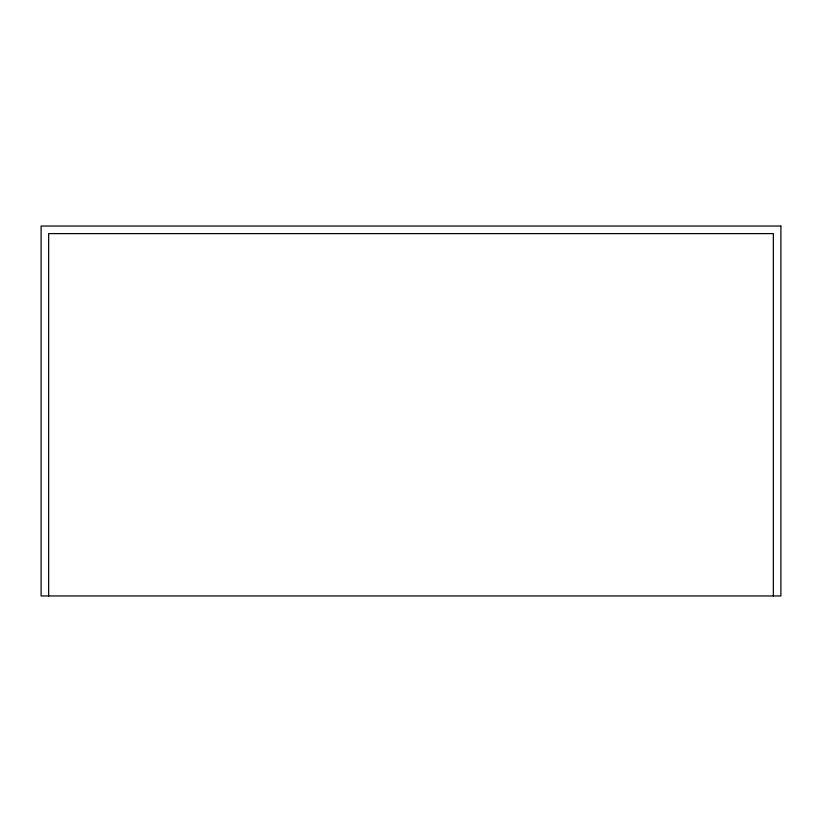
<?xml version="1.0" encoding="UTF-8"?>
<svg xmlns="http://www.w3.org/2000/svg" width="822" height="822" viewBox="0 0 822 822"><rect width="100%" height="100%" fill="white"/><g stroke="black" fill="none" stroke-linecap="round" stroke-linejoin="round"><path stroke-width="1.23" d="M773.348 595.95L773.348 233.602L48.652 233.602L48.652 595.95M780.9 226.05L41.1 226.05L41.1 595.95L780.9 595.95L780.9 226.05"/></g></svg>
